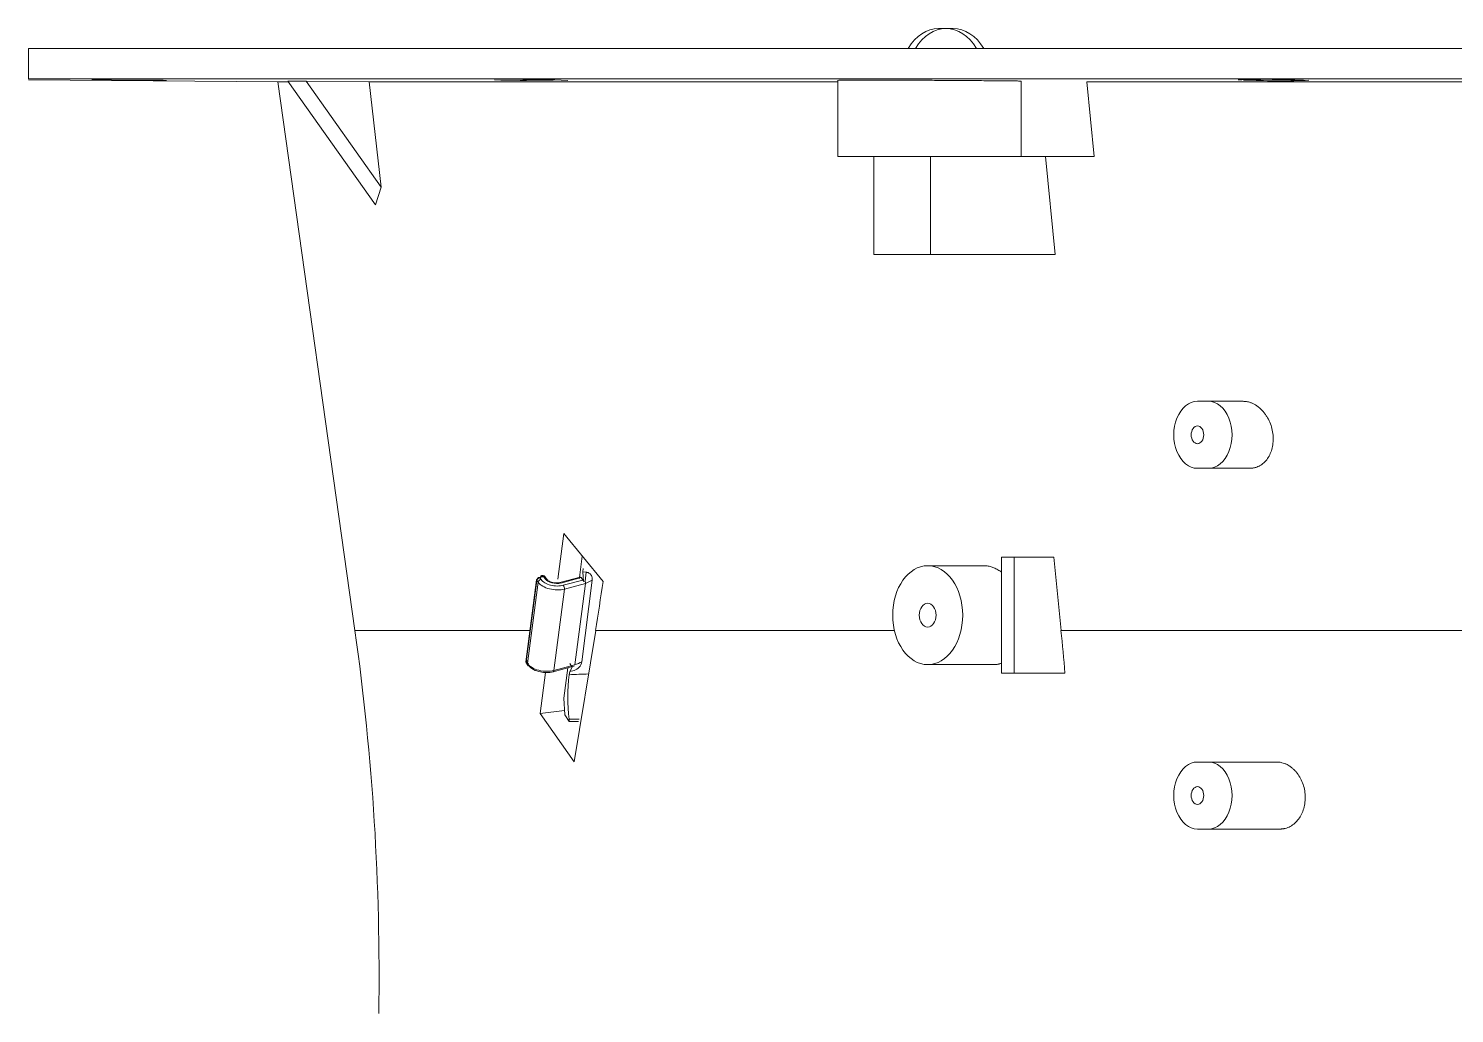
# Model space of a CAD drawing. Header units: millimetres. Extents: x 113490 to 142599, y -20467 to 115.
# Drawn here: x 128383.8 to 128660.4, y -5957.5 to -5766.3 of the extents above; entities that cross this region are included whole.
import ezdxf

# ---------------------------------------------------------------- set-up
doc = ezdxf.new("R2010")
doc.units = ezdxf.units.MM
doc.layers.add('DV1_0', color=7, linetype='Continuous')

msp = doc.modelspace()

# ---------------------------------------------------------------- linework, layer by layer
at = {"layer": 'DV1_0', "color": 7, "linetype": 'Continuous', "lineweight": 15}
for p, q in [((128561.71, -5766.33), (128560.29, -5766.33)), ((128563.12, -5766.33), (128561.71, -5766.33)), ((128383.76, -5770.18), (128768.09, -5770.18)), ((128383.76, -5770.18), (128383.76, -5776.08)), ((128383.76, -5776.08), (128768.09, -5776.08)), ((128383.76, -5776.26), (128432.11, -5776.68)), ((128401.21, -5776.33), (128402.88, -5776.35)), ((128405.37, -5776.35), (128403.71, -5776.33)), ((128434.17, -5776.68), (128432.11, -5776.68)), ((128432.11, -5776.68), (128447.07, -5883.15)), ((128437.62, -5776.55), (128434.07, -5776.53)), ((128451.04, -5800.53), (128434.07, -5776.53)), ((128437.62, -5776.55), (128449.81, -5776.68)), ((128452.14, -5797.09), (128437.62, -5776.55)), ((128452.14, -5797.09), (128449.81, -5776.68)), ((128449.81, -5776.68), (128540.71, -5776.68)), ((128476.97, -5776.33), (128478.38, -5776.35)), ((128485.5, -5776.35), (128484.08, -5776.33)), ((128540.71, -5776.35), (128540.71, -5791.18)), ((128589.02, -5776.68), (128590.49, -5791.18)), ((128589.02, -5776.68), (128773.59, -5776.68)), ((128619.46, -5776.33), (128620.4, -5776.35)), ((128631.05, -5776.35), (128630.1, -5776.33)), ((128540.71, -5791.18), (128576.29, -5791.18)), ((128547.71, -5810.18), (128547.71, -5791.18)), ((128558.73, -5810.18), (128558.73, -5791.18)), ((128576.29, -5791.18), (128590.49, -5791.18)), ((128581.01, -5791.18), (128582.93, -5810.18)), ((128451.04, -5800.53), (128452.14, -5797.09)), ((128547.71, -5810.18), (128558.73, -5810.18)), ((128558.73, -5810.18), (128582.93, -5810.18)), ((128612.62, -5838.68), (128610.5, -5838.68)), ((128612.62, -5838.68), (128619.36, -5838.68)), ((128610.5, -5851.68), (128612.62, -5851.68)), ((128612.62, -5851.68), (128620.66, -5851.68)), ((128486.44, -5873.2), (128487.59, -5864.36)), ((128487.59, -5864.36), (128495.22, -5873.65)), ((128490.63, -5872.84), (128491.16, -5868.7)), ((128572.49, -5868.93), (128572.49, -5891.43)), ((128574.97, -5868.93), (128572.49, -5868.93)), ((128574.97, -5891.43), (128574.97, -5868.93)), ((128574.97, -5868.93), (128582.61, -5868.93)), ((128584.03, -5883.15), (128582.61, -5868.93)), ((128491.34, -5871.14), (128491.26, -5871.79)), ((128491.43, -5873.64), (128491.26, -5871.79)), ((128491.26, -5871.79), (128491.95, -5871.85)), ((128491.72, -5873.58), (128491.95, -5871.85)), ((128569.11, -5870.58), (128558.17, -5870.58)), ((128482.32, -5873.32), (128480.23, -5889.25)), ((128483.12, -5872.75), (128482.87, -5872.89)), ((128484.38, -5873.3), (128483.93, -5872.67)), ((128490.79, -5872.8), (128486.8, -5873.86)), ((128487.49, -5874.39), (128491.3, -5873.37)), ((128491.79, -5874.04), (128489.72, -5889.83)), ((128491.3, -5873.37), (128490.93, -5872.89)), ((128493.1, -5873.41), (128491.1, -5889.22)), ((128491.43, -5873.64), (128491.72, -5873.58)), ((128493.77, -5883.15), (128489.6, -5908.64)), ((128480.21, -5889.3), (128480.7, -5889.99)), ((128483.01, -5899.28), (128484.06, -5891.3)), ((128485.5, -5891.17), (128489.26, -5890.17)), ((128488.35, -5890.41), (128487.58, -5896.31)), ((128488.73, -5891.11), (128488.64, -5891.74)), ((128488.73, -5891.11), (128489.26, -5890.17)), ((128489.59, -5890.9), (128488.73, -5891.11)), ((128488.76, -5889.59), (128489.11, -5890.08)), ((128489.57, -5890.08), (128489.26, -5890.17)), ((128558.17, -5889.78), (128570.99, -5889.78)), ((128572.49, -5891.43), (128574.97, -5891.43)), ((128574.97, -5891.43), (128584.8, -5891.43)), ((128487.76, -5899.51), (128487.58, -5896.31)), ((128487.71, -5898.7), (128483.01, -5899.28)), ((128489.6, -5908.64), (128483.01, -5899.28)), ((128487.76, -5899.51), (128488.65, -5900.8)), ((128488.6, -5900.38), (128488.65, -5900.8)), ((128488.65, -5900.8), (128490.44, -5900.79)), ((128612.62, -5908.68), (128610.5, -5908.68)), ((128612.62, -5908.68), (128625.87, -5908.68)), ((128610.5, -5921.68), (128612.62, -5921.68)), ((128612.62, -5921.68), (128626.54, -5921.68))]:
    msp.add_line(p, q, dxfattribs=at)
at = {"layer": 'DV1_0', "color": 7, "linetype": 'Continuous', "lineweight": 20}
for p, q in [((128576.29, -5791.18), (128576.29, -5776.53)), ((128482.36, -5873.45), (128480.29, -5889.24)), ((128482.61, -5873.8), (128480.54, -5889.59)), ((128482.36, -5873.45), (128482.61, -5873.8)), ((128483.56, -5872.54), (128482.91, -5872.91)), ((128482.91, -5872.91), (128483.17, -5873.27)), ((128484, -5873.16), (128483.56, -5872.54)), ((128490.93, -5872.89), (128487, -5873.94)), ((128487.73, -5875.12), (128491.79, -5874.04)), ((128491.79, -5874.04), (128493.1, -5873.41)), ((128487.73, -5875.12), (128485.66, -5890.91)), ((128447.07, -5883.15), (128481.03, -5883.15)), ((128551.72, -5883.15), (128493.77, -5883.15)), ((128584.03, -5883.15), (129383.45, -5883.15)), ((128480.54, -5889.59), (128480.29, -5889.24)), ((128489.72, -5889.83), (128485.66, -5890.91))]:
    msp.add_line(p, q, dxfattribs=at)
at = {"layer": 'DV1_0', "color": 7, "linetype": 'Continuous', "lineweight": 15}
for centre, radius, start, end in [((128402.23, -5446.41), 329.92, 268.928, 270.2563), ((128404.35, -6102.48), 326.14, 88.9153, 90.259), ((128404.35, -6102.48), 326.14, 88.9153, 89.8176), ((128479.74, -5639.51), 136.89, 267.6502, 271.8182), ((128482.73, -5911.43), 135.15, 87.6205, 91.8421), ((128623.88, -5912.67), 136.48, 87.3879, 92.3102), ((128626.62, -5641.34), 135.15, 267.3627, 272.3333), ((128483.05, -5873.61), 0.712, 101.0726, 167.3225), ((128483.03, -5873.59), 0.692, 100.2639, 168.4553), ((128482.52, -5873.19), 0.0927, 122.6208, 169.9585), ((128490.65, -5873.84), 0.806, 14.7111, 35.6239), ((127970.11, -5950.18), 481.65, 359.1313, 8), ((128483.44, -5887.51), 3.67, 219.3687, 263.8204), ((128484.28, -5886.66), 4.67, 254.6154, 285.1888), ((128489.05, -5888.91), 2.07, 285.1262, 351.1824), ((128524.17, -5896.24), 35.81, 172.7873, 186.6447)]:
    msp.add_arc(centre, radius, start, end, dxfattribs=at)
for centre, major_axis, ratio, start_param, end_param in [((128560.29, -5777.33), (0, -11), 0.707107, 3.141593, 4.004805), ((128561.71, -5777.33), (0, -11), 0.707107, 2.278381, 4.004805), ((128563.12, -5777.33), (0, -11), 0.707107, 2.278381, 3.141593), ((128610.5, -5845.18), (0, 6.5), 0.707107, 0, 3.141593), ((128612.62, -5845.18), (0, -6.5), 0.707107, 0, 3.141593), ((128483.5, -5872.96), (0.245, -0.436), 0.683783, 3.834814, 3.882006), ((128483.94, -5873.62), (-0.447, -0.321), 0.752042, 3.141609, 3.167431), ((128491.49, -5873.77), (-0.142, 0.531), 0.511858, 4.034679, 4.924817), ((130014.97, -5682.32), (-1337.23, -1012.61), 0.745628, -0.658082, -0.651333), ((128246.76, -5950.18), (0, 481.65), 0.707107, -1.448516, -1.43117), ((128610.5, -5915.18), (0, 6.5), 0.707107, 0, 3.141593), ((128612.62, -5915.18), (0, -6.5), 0.707107, 0, 3.141593)]:
    msp.add_ellipse(centre, major_axis=major_axis, ratio=ratio, start_param=start_param, end_param=end_param, dxfattribs=at)
for centre, major_axis in [((128610.5, -5845.18), (0, 1.72)), ((128558.17, -5880.18), (0, -9.6)), ((128558.17, -5880.18), (0, -2.3)), ((128610.5, -5915.18), (0, 1.72))]:
    msp.add_ellipse(centre, major_axis=major_axis, ratio=0.707107, dxfattribs=at)
at = {"layer": 'DV1_0', "color": 7, "linetype": 'Continuous', "lineweight": 20}
for centre, major_axis, ratio, start_param, end_param in [((128483.11, -5873.73), (0.447, 0.321), 0.752042, 0.956582, 2.527378), ((128485.82, -5873.36), (-3.47, 0.45), 0.538646, 0.467722, 2.223735), ((128485.88, -5872.9), (-2.93, 0.38), 0.538646, 0.467722, 2.223735), ((128483.94, -5873.62), (-0.447, -0.321), 0.752042, 3.167431, 4.098174), ((128485.88, -5872.9), (2.03, -0.27), 0.538646, 3.609315, 5.365328), ((128486.94, -5874.39), (0.142, -0.531), 0.511858, 2.463883, 3.147182), ((128487.43, -5874.85), (-0.142, 0.531), 0.511858, 4.034679, 5.605476), ((128481.05, -5889.52), (0.447, 0.321), 0.752042, 2.527378, 3.236395), ((128483.75, -5889.15), (3.47, -0.45), 0.538646, 3.609315, 5.365328), ((128485.36, -5890.64), (-0.142, 0.531), 0.511858, 3.141949, 4.034679), ((128529.25, -5585.85), (-198.47, -304.93), 0.560664, 0.708229, 0.71355)]:
    msp.add_ellipse(centre, major_axis=major_axis, ratio=ratio, start_param=start_param, end_param=end_param, dxfattribs=at)
at = {"layer": 'DV1_0', "color": 7, "linetype": 'Continuous', "lineweight": 15}
for points, knots in [([(128540.71, -5776.4), (128540.71, -5776.4), (128540.71, -5776.4), (128540.79, -5776.39), (128541.1, -5776.38), (128541.61, -5776.37), (128542.3, -5776.36), (128543.18, -5776.36), (128544.24, -5776.35), (128545.46, -5776.35), (128546.83, -5776.35), (128548.35, -5776.35), (128549.99, -5776.35), (128551.74, -5776.36), (128553.59, -5776.36), (128555.51, -5776.37), (128557.49, -5776.38), (128559.52, -5776.39), (128561.56, -5776.4), (128563.6, -5776.41), (128565.63, -5776.43), (128567.62, -5776.44), (128569.55, -5776.46), (128571.1, -5776.47), (128572.29, -5776.48), (128573.15, -5776.49), (128573.99, -5776.5), (128574.71, -5776.51), (128575.31, -5776.51), (128575.81, -5776.52), (128576.13, -5776.52), (128576.29, -5776.53)], [0.2472901, 0.2472901, 0.2472901, 0.2472901, 0.2494857, 0.2808011, 0.3121159, 0.3434302, 0.3747442, 0.406058, 0.4373719, 0.468686, 0.5000004, 0.5313148, 0.5626289, 0.5939428, 0.6252566, 0.6565706, 0.6878849, 0.7191997, 0.7505151, 0.781831, 0.8131466, 0.8444622, 0.8757776, 0.9070927, 0.9227216, 0.9383362, 0.9538319, 0.96932, 0.9795547, 0.9897779, 1, 1, 1, 1]), ([(128620.66, -5851.68), (128620.73, -5851.68), (128620.87, -5851.68), (128621.07, -5851.66), (128621.27, -5851.63), (128621.47, -5851.6), (128621.66, -5851.55), (128621.85, -5851.5), (128622.04, -5851.43), (128622.22, -5851.36), (128622.39, -5851.28), (128622.8, -5851.07), (128623.41, -5850.63), (128624.11, -5849.83), (128624.66, -5848.85), (128625.03, -5847.74), (128625.21, -5846.52), (128625.2, -5845.24), (128624.98, -5843.96), (128624.56, -5842.72), (128624.07, -5841.77), (128623.59, -5841.08), (128623.07, -5840.44), (128622.48, -5839.88), (128621.86, -5839.44), (128621.37, -5839.16), (128620.87, -5838.95), (128620.42, -5838.81), (128620.03, -5838.73), (128619.69, -5838.69), (128619.47, -5838.68), (128619.36, -5838.68)], [0, 0, 0, 0, 0.012899, 0.025688, 0.038366, 0.050933, 0.063391, 0.07574, 0.08798, 0.100112, 0.112135, 0.124051, 0.185925, 0.24681, 0.30786, 0.369642, 0.431529, 0.493906, 0.556793, 0.620111, 0.68373, 0.715632, 0.747535, 0.811159, 0.844117, 0.874558, 0.906802, 0.937519, 0.958783, 0.979609, 1, 1, 1, 1]), ([(128491.95, -5871.85), (128491.98, -5871.86), (128492.04, -5871.86), (128492.13, -5871.88), (128492.24, -5871.91), (128492.35, -5871.95), (128492.51, -5872.03), (128492.69, -5872.15), (128492.87, -5872.35), (128493.01, -5872.58), (128493.08, -5872.8), (128493.11, -5872.98), (128493.12, -5873.12), (128493.12, -5873.26), (128493.11, -5873.36), (128493.1, -5873.41)], [0, 0, 0, 0, 0.039235, 0.078538, 0.118067, 0.177125, 0.2366, 0.357293, 0.4825, 0.6129, 0.742179, 0.806332, 0.871026, 0.935456, 1, 1, 1, 1]), ([(128572.5, -5871.86), (128572.39, -5871.77), (128572.03, -5871.51), (128571.41, -5871.14), (128570.65, -5870.82), (128569.88, -5870.62), (128569.37, -5870.59), (128569.11, -5870.58)], [0.7236398, 0.7236398, 0.7236398, 0.7236398, 0.7525917, 0.8147117, 0.8762961, 0.9380165, 1, 1, 1, 1]), ([(128482.35, -5873.45), (128482.34, -5873.43), (128482.31, -5873.39), (128482.31, -5873.34), (128482.31, -5873.29), (128482.34, -5873.23), (128482.39, -5873.2), (128482.42, -5873.18), (128482.43, -5873.18)], [0, 0, 0, 0, 0.201523, 0.368815, 0.500323, 0.745138, 0.906306, 1, 1, 1, 1]), ([(128482.91, -5872.91), (128482.89, -5872.9), (128482.86, -5872.88), (128482.81, -5872.87), (128482.76, -5872.86), (128482.72, -5872.86), (128482.68, -5872.86), (128482.65, -5872.87), (128482.61, -5872.89), (128482.56, -5872.92), (128482.52, -5872.98), (128482.49, -5873.04), (128482.48, -5873.1), (128482.47, -5873.12)], [0, 0, 0, 0, 0.086143, 0.169244, 0.247969, 0.321191, 0.38803, 0.447857, 0.500268, 0.640536, 0.750177, 0.905085, 1, 1, 1, 1]), ([(128483.56, -5872.54), (128483.52, -5872.52), (128483.44, -5872.48), (128483.34, -5872.48), (128483.26, -5872.5), (128483.2, -5872.54), (128483.16, -5872.59), (128483.14, -5872.65), (128483.13, -5872.69), (128483.12, -5872.73), (128483.12, -5872.75), (128483.12, -5872.75)], [0, 0, 0, 0, 0.197059, 0.365238, 0.497386, 0.647095, 0.764164, 0.853769, 0.920429, 0.967815, 1, 1, 1, 1]), ([(128483.15, -5872.77), (128483.15, -5872.77), (128483.15, -5872.76), (128483.14, -5872.75), (128483.13, -5872.75), (128483.13, -5872.75), (128483.12, -5872.75)], [0, 0, 0, 0, 0.230264, 0.472196, 0.728062, 1, 1, 1, 1]), ([(128483.99, -5872.92), (128483.98, -5872.91), (128483.96, -5872.88), (128483.92, -5872.85), (128483.87, -5872.81), (128483.82, -5872.79), (128483.76, -5872.76), (128483.71, -5872.75), (128483.65, -5872.73), (128483.58, -5872.72), (128483.5, -5872.71), (128483.38, -5872.71), (128483.28, -5872.72), (128483.2, -5872.75), (128483.16, -5872.77), (128483.15, -5872.77)], [0, 0, 0, 0, 0.07061, 0.141186, 0.21047, 0.277237, 0.34039, 0.39902, 0.452444, 0.500197, 0.609862, 0.700241, 0.842998, 0.940535, 1, 1, 1, 1]), ([(128483.99, -5872.92), (128483.99, -5872.88), (128484, -5872.81), (128483.96, -5872.7), (128483.91, -5872.64), (128483.87, -5872.61), (128483.86, -5872.59), (128483.83, -5872.58), (128483.8, -5872.57), (128483.77, -5872.55), (128483.73, -5872.54), (128483.68, -5872.53), (128483.62, -5872.53), (128483.58, -5872.54), (128483.56, -5872.54)], [0, 0, 0, 0, 0.152039, 0.318053, 0.497954, 0.525089, 0.559444, 0.600975, 0.649645, 0.705412, 0.768269, 0.838241, 0.915443, 1, 1, 1, 1]), ([(128483.93, -5872.67), (128483.92, -5872.65), (128483.89, -5872.62), (128483.83, -5872.58), (128483.75, -5872.55), (128483.66, -5872.53), (128483.59, -5872.54), (128483.56, -5872.54)], [0.3917789, 0.3917789, 0.3917789, 0.3917789, 0.4878524, 0.605736, 0.7303897, 0.8618117, 1, 1, 1, 1]), ([(128486.8, -5873.86), (128486.63, -5873.9), (128486.34, -5873.95), (128485.76, -5873.93), (128485.2, -5873.81), (128484.74, -5873.61), (128484.48, -5873.42), (128484.41, -5873.33), (128484.38, -5873.3)], [0, 0, 0, 0, 0.177749, 0.364068, 0.557008, 0.74841, 0.910809, 1, 1, 1, 1]), ([(128490.64, -5873.05), (128490.64, -5873.03), (128490.64, -5872.99), (128490.66, -5872.94), (128490.68, -5872.89), (128490.71, -5872.84), (128490.74, -5872.81), (128490.79, -5872.8), (128490.83, -5872.81), (128490.87, -5872.83), (128490.9, -5872.86), (128490.92, -5872.88), (128490.93, -5872.89)], [0, 0, 0, 0, 0.082486, 0.164374, 0.247106, 0.371119, 0.495739, 0.621013, 0.746888, 0.873236, 0.936526, 1, 1, 1, 1]), ([(128480.29, -5889.24), (128480.28, -5889.23), (128480.27, -5889.2), (128480.25, -5889.17), (128480.25, -5889.14), (128480.25, -5889.11), (128480.26, -5889.07), (128480.29, -5889.01), (128480.35, -5888.98), (128480.36, -5888.97)], [0, 0, 0, 0, 0.120391, 0.231498, 0.332292, 0.422166, 0.500859, 0.821749, 1, 1, 1, 1]), ([(128480.29, -5889.24), (128480.29, -5889.26), (128480.28, -5889.3), (128480.29, -5889.36), (128480.31, -5889.42), (128480.34, -5889.48), (128480.38, -5889.54), (128480.45, -5889.58), (128480.52, -5889.61), (128480.62, -5889.63), (128480.69, -5889.62), (128480.72, -5889.61)], [0, 0, 0, 0, 0.084031, 0.17483, 0.272399, 0.37674, 0.487852, 0.605736, 0.73039, 0.861812, 1, 1, 1, 1]), ([(128480.36, -5888.97), (128480.36, -5888.97), (128480.36, -5888.98), (128480.37, -5888.99), (128480.38, -5888.99), (128480.39, -5888.99), (128480.4, -5888.99)], [0, 0, 0, 0, 0.229609, 0.471829, 0.728302, 1, 1, 1, 1]), ([(128480.72, -5889.61), (128480.68, -5889.59), (128480.61, -5889.54), (128480.52, -5889.44), (128480.46, -5889.34), (128480.41, -5889.25), (128480.38, -5889.16), (128480.38, -5889.1), (128480.38, -5889.05), (128480.39, -5889.01), (128480.39, -5889), (128480.4, -5888.99)], [0, 0, 0, 0, 0.198932, 0.36817, 0.495785, 0.64361, 0.761108, 0.851731, 0.919461, 0.967679, 1, 1, 1, 1]), ([(128489.26, -5890.17), (128489.25, -5890.17), (128489.24, -5890.17), (128489.21, -5890.16), (128489.18, -5890.15), (128489.15, -5890.12), (128489.13, -5890.09), (128489.11, -5890.08)], [0, 0, 0, 0, 0.165506, 0.33096, 0.498252, 0.748284, 1, 1, 1, 1]), ([(128570.99, -5889.78), (128571.06, -5889.78), (128571.21, -5889.78), (128571.42, -5889.76), (128571.64, -5889.73), (128571.85, -5889.69), (128572.07, -5889.65), (128572.28, -5889.58), (128572.43, -5889.53), (128572.5, -5889.51), (128572.51, -5889.51)], [0, 0, 0, 0, 0.0264673, 0.0530731, 0.0798178, 0.1067017, 0.1337251, 0.1608883, 0.1881915, 0.1899088, 0.1899088, 0.1899088, 0.1899088]), ([(128626.54, -5921.68), (128626.6, -5921.68), (128626.72, -5921.68), (128626.89, -5921.67), (128627.06, -5921.65), (128627.23, -5921.62), (128627.38, -5921.59), (128627.66, -5921.53), (128628.03, -5921.41), (128628.66, -5921.11), (128629.38, -5920.61), (128630.13, -5919.79), (128630.72, -5918.82), (128631.15, -5917.7), (128631.39, -5916.48), (128631.43, -5915.21), (128631.27, -5913.94), (128630.91, -5912.71), (128630.36, -5911.57), (128629.78, -5910.74), (128629.24, -5910.16), (128628.8, -5909.77), (128628.34, -5909.44), (128627.85, -5909.16), (128627.37, -5908.95), (128626.92, -5908.81), (128626.54, -5908.73), (128626.2, -5908.69), (128625.98, -5908.68), (128625.87, -5908.68)], [0, 0, 0, 0, 0.011069, 0.021898, 0.032488, 0.042837, 0.052947, 0.062818, 0.094882, 0.1254, 0.189439, 0.249637, 0.312116, 0.373091, 0.43448, 0.496683, 0.558857, 0.621378, 0.684242, 0.747373, 0.779035, 0.810709, 0.844921, 0.874012, 0.906983, 0.937137, 0.958784, 0.979738, 1, 1, 1, 1])]:
    msp.add_open_spline(points, degree=3, knots=knots, dxfattribs=at)
at = {"layer": 'DV1_0', "color": 7, "linetype": 'Continuous', "lineweight": 20}
for points in [[(128492.36, -5891.58), (128491.12, -5891.63), (128489.88, -5891.69), (128488.64, -5891.74)], [(128490.6, -5900.39), (128489.94, -5900.38), (128489.27, -5900.38), (128488.6, -5900.38)]]:
    msp.add_open_spline(points, degree=3, dxfattribs=at)

doc.saveas('drawing.dxf')
